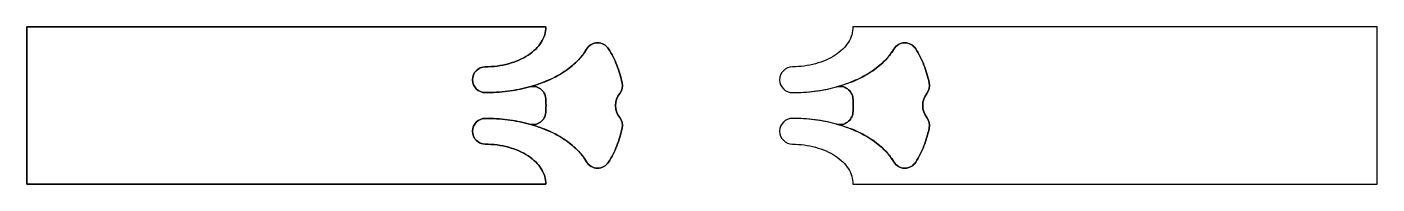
# Model space of a CAD drawing. Extents: x 433 to 863, y -20 to 30.
import ezdxf

# ---------------------------------------------------------------- set-up
doc = ezdxf.new("R2010")
doc.units = 0
doc.layers.add('1', color=7, linetype='CONTINUOUS')

# ---------------------------------------------------------------- blocks, each defined once
blk = doc.blocks.new('*M0')
at = {"layer": '1', "color": 7, "linetype": 'CONTINUOUS'}
for p, q in [((-214.678, 25, 16), (-49.678, 25, 16)), ((-214.678, -25, 16), (-214.678, 25, 16)), ((-214.678, 25, -16), (-214.678, 25, 16)), ((-214.678, 25, -16), (-214.678, -25, -16)), ((-49.678, 25, -16), (-214.678, 25, -16)), ((-49.678, 25, -16), (-49.678, 25, 16)), ((214.679, 25, 16), (48.001, 25, 16)), ((214.679, 25, -16), (48.001, 25, -16)), ((48.001, 25, -16), (48.001, 25, 16)), ((214.679, -25, 16), (214.679, 25, 16)), ((214.679, 25, -16), (214.679, 25, 16)), ((214.679, -25, -16), (214.679, 25, -16)), ((-36.699, 17.924, 16), (-36.699, 17.924)), ((-29.691, 18.02, 16), (-29.691, 18.02)), ((60.98, 17.924, 16), (60.98, 17.924)), ((67.989, 18.02, 16), (67.989, 18.02)), ((-68.922, 12.3, -16), (-68.922, 12.3, 16)), ((-68.922, 12.3, -16), (-68.922, 12.3, 16)), ((28.757, 12.3, 16), (28.757, 12.3, -16)), ((-73, 8.2, -16), (-73, 8.2, 16)), ((-54.86, 5.932, -16), (-54.86, 5.932)), ((-25.405, 7.182, 16), (-25.405, 7.182)), ((-25.321, 6.356, 16), (-25.321, 6.356)), ((24.679, 8.2, -16), (24.679, 8.2, 16)), ((42.819, 5.932, -16), (42.819, 5.932)), ((72.274, 7.182, 16), (72.274, 7.182)), ((72.358, 6.356, 16), (72.358, 6.356)), ((-68.904, 4.1, 16), (-68.904, 4.1, -16)), ((-49.683, 2.233, -16), (-49.683, 2.233)), ((-26.176, 3.85, 16), (-26.176, 3.85)), ((28.775, 4.1, 16), (28.775, 4.1, -16)), ((47.996, 2.233, -16), (47.996, 2.233)), ((71.503, 3.85, 16), (71.503, 3.85)), ((-68.904, -4.1, 16), (-68.904, -4.1, -16)), ((-49.683, -2.233, -16), (-49.683, -2.233)), ((-26.176, -3.85, 16), (-26.176, -3.85)), ((28.775, -4.1, 16), (28.775, -4.1, -16)), ((47.996, -2.233, -16), (47.996, -2.233)), ((71.503, -3.85, 16), (71.503, -3.85)), ((-73, -8.2, -16), (-73, -8.2, 16)), ((-54.86, -5.932, -16), (-54.86, -5.932)), ((-25.405, -7.182, 16), (-25.405, -7.182)), ((-25.321, -6.356, 16), (-25.321, -6.356)), ((24.679, -8.2, -16), (24.679, -8.2, 16)), ((42.819, -5.932, -16), (42.819, -5.932)), ((72.274, -7.182, 16), (72.274, -7.182)), ((72.358, -6.356, 16), (72.358, -6.356)), ((-68.922, -12.3, 16), (-68.922, -12.3, -16)), ((28.757, -12.3, 16), (28.757, -12.3, -16)), ((-36.699, -17.924, 16), (-36.699, -17.924)), ((-29.691, -18.02, 16), (-29.691, -18.02)), ((60.98, -17.924, 16), (60.98, -17.924)), ((67.989, -18.02, 16), (67.989, -18.02)), ((-49.678, -25, 16), (-214.678, -25, 16)), ((-214.678, -25, -16), (-214.678, -25, 16)), ((-214.678, -25, -16), (-49.678, -25, -16)), ((-49.678, -25, -16), (-49.678, -25, 16)), ((48.001, -25, 16), (214.679, -25, 16)), ((48.001, -25, -16), (48.001, -25, 16)), ((48.001, -25, -16), (214.679, -25, -16)), ((214.679, -25, -16), (214.679, -25, 16))]:
    blk.add_line(p, q, dxfattribs=at)
for points in [[(-49.678038, 25, -0.074209), (-50.034554, 22.541097), (-50.034554, 22.541097, -0.067603), (-51.120032, 20.17234), (-51.120032, 20.17234, -0.058009), (-52.8927, 17.984891), (-52.8927, 17.984891, -0.048895), (-55.284336, 16.062931), (-55.284336, 16.062931, -0.041767), (-58.202901, 14.480428), (-58.202901, 14.480428, -0.036801), (-61.536077, 13.298281), (-61.536076, 13.298281, -0.03373), (-65.155584, 12.561985), (-65.155584, 12.561985, -0.032276), (-68.922132, 12.299877)], [(-68.922132, 12.299877, 0.032276), (-65.155584, 12.561985), (-65.155584, 12.561985, 0.03373), (-61.536076, 13.298281), (-61.536076, 13.298281, 0.036801), (-58.2029, 14.480428), (-58.202901, 14.480428, 0.041767), (-55.284336, 16.062931), (-55.284336, 16.062931, 0.048895), (-52.8927, 17.984891), (-52.8927, 17.984891, 0.058009), (-51.120032, 20.17234), (-51.120032, 20.17234, 0.067603), (-50.034554, 22.541097), (-50.034554, 22.541097, 0.074209), (-49.678038, 25)], [(48.001342, 25, -0.074209), (47.644826, 22.541097), (47.644826, 22.541097, -0.067603), (46.559348, 20.17234), (46.559348, 20.17234, -0.058009), (44.78668, 17.984891), (44.78668, 17.984891, -0.048895), (42.395044, 16.062931), (42.395044, 16.062931, -0.041767), (39.476479, 14.480428), (39.476479, 14.480428, -0.036801), (36.143303, 13.298281), (36.143304, 13.298281, -0.03373), (32.523796, 12.561985), (32.523796, 12.561985, -0.032276), (28.757248, 12.299877)], [(48.001342, 25, -0.074209), (47.644826, 22.541097), (47.644826, 22.541097, -0.067603), (46.559348, 20.17234), (46.559348, 20.17234, -0.058009), (44.78668, 17.984891), (44.78668, 17.984891, -0.048895), (42.395044, 16.062931), (42.395044, 16.062931, -0.041767), (39.476479, 14.480428), (39.476479, 14.480428, -0.036801), (36.143303, 13.298281), (36.143304, 13.298281, -0.03373), (32.523796, 12.561985), (32.523796, 12.561985, -0.032276), (28.757248, 12.299877)], [(-68.904021, 4.100003, 0.031536), (-61.963395, 4.529182), (-61.963394, 4.529182, 0.03323), (-55.31064, 5.811122), (-55.310641, 5.811122, 0.036861), (-49.222513, 7.892492), (-49.222513, 7.892492, 0.042899), (-43.952283, 10.686708), (-43.952284, 10.686708, 0.051885), (-39.719195, 14.077528), (-39.719196, 14.077527, 0.063733), (-36.699348, 17.923891)], [(-36.699348, 17.923891, -0.062718), (-39.655091, 14.141752), (-39.65509, 14.141753, -0.05124), (-43.784444, 10.796734), (-43.784444, 10.796734, -0.042463), (-48.921602, 8.023148), (-48.921601, 8.023148, -0.036499), (-54.860289, 5.932365)], [(-25.404916, 7.181521, 0.043504), (-27.091704, 12.860587), (-27.091704, 12.860587, 0.045742), (-29.690703, 18.020243)], [(-29.690703, 18.020243, -0.045742), (-27.091704, 12.860587), (-27.091704, 12.860587, -0.043504), (-25.404916, 7.181521)], [(28.775359, 4.100003, 0.031536), (35.715985, 4.529182), (35.715986, 4.529182, 0.03323), (42.36874, 5.811122), (42.368739, 5.811122, 0.036861), (48.456867, 7.892492), (48.456867, 7.892492, 0.042899), (53.727097, 10.686708), (53.727097, 10.686708, 0.051885), (57.960184, 14.077527), (57.960184, 14.077527, 0.063733), (60.980033, 17.923891)], [(60.980033, 17.923891, -0.062718), (58.02429, 14.141753), (58.02429, 14.141753, -0.05124), (53.894936, 10.796734), (53.894936, 10.796734, -0.042463), (48.757778, 8.023148), (48.757779, 8.023148, -0.036499), (42.819091, 5.932365)], [(72.274464, 7.181521, 0.043504), (70.587676, 12.860587), (70.587676, 12.860587, 0.045742), (67.988677, 18.020243)], [(67.988677, 18.020243, -0.045742), (70.587676, 12.860587), (70.587676, 12.860587, -0.043504), (72.274464, 7.181521)], [(-54.860288, 5.932365, -0.034552), (-61.722576, 4.56005), (-61.722575, 4.56005, -0.032668), (-68.904018, 4.100003)], [(28.775359, 4.100003, 0.032668), (35.956803, 4.56005), (35.956804, 4.56005, 0.034552), (42.819092, 5.932365)], [(-49.68292, 2.233158, -0.015532), (-49.61356, 0), (-49.61356, 0, -0.015532), (-49.68292, -2.233159)], [(-49.68292, -2.233159, 0.015532), (-49.61356, 0), (-49.61356, 0, 0.015532), (-49.68292, 2.233158)], [(47.99646, -2.233159, 0.015532), (48.06582, 0), (48.06582, 0, 0.015532), (47.99646, 2.233158)], [(47.99646, 2.233158, -0.015532), (48.06582, 0), (48.06582, 0, -0.015532), (47.99646, -2.233159)], [(-36.69935, -17.923886, 0.063733), (-39.7192, -14.077522), (-39.719199, -14.077523, 0.051885), (-43.952288, -10.686705), (-43.952289, -10.686705, 0.042899), (-49.222518, -7.892491), (-49.222517, -7.892491, 0.036861), (-55.310644, -5.811121), (-55.310642, -5.811121, 0.03323), (-61.963395, -4.529182), (-61.963397, -4.529182, 0.031536), (-68.904023, -4.100003)], [(-68.904021, -4.100003, -0.032668), (-61.722575, -4.56005), (-61.722574, -4.56005, -0.034552), (-54.860284, -5.932366)], [(60.98003, -17.923886, 0.063733), (57.96018, -14.077522), (57.960181, -14.077523, 0.051885), (53.727092, -10.686705), (53.727091, -10.686705, 0.042899), (48.456862, -7.892491), (48.456863, -7.892491, 0.036861), (42.368736, -5.811121), (42.368738, -5.811121, 0.03323), (35.715985, -4.529182), (35.715983, -4.529182, 0.031536), (28.775357, -4.100003)], [(42.819096, -5.932366, 0.034552), (35.956806, -4.56005), (35.956805, -4.56005, 0.032668), (28.775359, -4.100003)], [(-54.860284, -5.932366, -0.036499), (-48.921599, -8.023149), (-48.921601, -8.023148, -0.042463), (-43.784444, -10.796733), (-43.784445, -10.796733, -0.05124), (-39.655093, -14.14175), (-39.655093, -14.14175, -0.062718), (-36.69935, -17.923886)], [(-29.690704, -18.020245, 0.045742), (-27.091704, -12.860587), (-27.091704, -12.860587, 0.043504), (-25.404915, -7.181518)], [(-25.404915, -7.181518, -0.043504), (-27.091704, -12.860587), (-27.091704, -12.860587, -0.045742), (-29.690704, -18.020245)], [(42.819096, -5.932366, -0.036499), (48.757781, -8.023149), (48.757779, -8.023148, -0.042463), (53.894936, -10.796733), (53.894935, -10.796733, -0.05124), (58.024287, -14.14175), (58.024287, -14.14175, -0.062718), (60.98003, -17.923886)], [(67.988676, -18.020245, 0.045742), (70.587676, -12.860587), (70.587676, -12.860587, 0.043504), (72.274465, -7.181518)], [(72.274465, -7.181518, -0.043504), (70.587676, -12.860587), (70.587676, -12.860587, -0.045742), (67.988676, -18.020245)], [(-68.922132, -12.299877, -0.032276), (-65.155584, -12.561985), (-65.155584, -12.561985, -0.03373), (-61.536076, -13.298281), (-61.536076, -13.298281, -0.036801), (-58.2029, -14.480428), (-58.202901, -14.480428, -0.041767), (-55.284336, -16.062931), (-55.284336, -16.062931, -0.048895), (-52.8927, -17.984891), (-52.8927, -17.984891, -0.058009), (-51.120032, -20.17234), (-51.120032, -20.17234, -0.067603), (-50.034554, -22.541097), (-50.034554, -22.541097, -0.074209), (-49.678038, -25)], [(-49.678038, -25, 0.074209), (-50.034554, -22.541097), (-50.034554, -22.541097, 0.067603), (-51.120032, -20.17234), (-51.120032, -20.17234, 0.058009), (-52.8927, -17.984891), (-52.8927, -17.984891, 0.048895), (-55.284336, -16.062931), (-55.284336, -16.062931, 0.041767), (-58.202901, -14.480428), (-58.202901, -14.480428, 0.036801), (-61.536077, -13.298281), (-61.536076, -13.298281, 0.03373), (-65.155584, -12.561985), (-65.155584, -12.561985, 0.032276), (-68.922132, -12.299877)], [(28.757248, -12.299877, -0.032276), (32.523796, -12.561985), (32.523796, -12.561985, -0.03373), (36.143304, -13.298281), (36.143304, -13.298281, -0.036801), (39.47648, -14.480428), (39.476479, -14.480428, -0.041767), (42.395044, -16.062931), (42.395044, -16.062931, -0.048895), (44.78668, -17.984891), (44.78668, -17.984891, -0.058009), (46.559348, -20.17234), (46.559348, -20.17234, -0.067603), (47.644826, -22.541097), (47.644826, -22.541097, -0.074209), (48.001342, -25)], [(28.757248, -12.299877, -0.032276), (32.523796, -12.561985), (32.523796, -12.561985, -0.03373), (36.143304, -13.298281), (36.143304, -13.298281, -0.036801), (39.47648, -14.480428), (39.476479, -14.480428, -0.041767), (42.395044, -16.062931), (42.395044, -16.062931, -0.048895), (44.78668, -17.984891), (44.78668, -17.984891, -0.058009), (46.559348, -20.17234), (46.559348, -20.17234, -0.067603), (47.644826, -22.541097), (47.644826, -22.541097, -0.074209), (48.001342, -25)]]:
    blk.add_lwpolyline(points, format="xyb", dxfattribs=at)
at = {"layer": '1', "color": 7, "linetype": 'CONTINUOUS', "extrusion": (0, 0, -1)}
for centre, radius, start, end in [((33.165776, 15.844498, -16), 4.1, 30.47544167, 147.94930278), ((-64.513604, 15.844498, -16), 4.1, 30.47544167, 147.94930278), ((68.900398, 8.2, 16), 4.1, 270.05061111, 89.69626667), ((53.775011, 1.978611), 4.1, 74.65076667, 176.44053611), ((29.421025, 6.356373, -16), 4.1, 168.38960556, 217.67557778), ((-43.904369, 1.978611, 16), 4.1, 74.65076667, 176.44053611), ((-68.258355, 6.356373, -16), 4.1, 168.38960556, 217.67557778), ((21.18959, 0), 6.3, 322.32442222, 37.67557778), ((-76.48979, 0), 6.3, 322.32442222, 37.67557778), ((68.900398, -8.2, 16), 4.1, 270.303725, 89.94936667), ((53.775011, -1.978611), 4.1, 183.55950556, 285.34919167), ((29.421025, -6.356373, -16), 4.1, 142.32442222, 191.61035556), ((-43.904369, -1.978611, 16), 4.1, 183.55950556, 285.34919167), ((-68.258355, -6.356373, -16), 4.1, 142.32442222, 191.61035278), ((33.165776, -15.844498, -16), 4.1, 212.05073611, 329.52463611), ((-64.513604, -15.844498, -16), 4.1, 212.05073611, 329.52463611)]:
    blk.add_arc(centre, radius, start, end, dxfattribs=at)
at = {"layer": '1', "color": 7, "linetype": 'CONTINUOUS'}
for centre, radius, start, end in [((-33.165776, 15.844498), 4.1, 32.05069722, 149.52455833), ((64.513604, 15.844498), 4.1, 32.05069722, 149.52455833), ((-68.900398, 8.2, 16), 4.1, 90.30373333, 269.94938889), ((28.778982, 8.2, 16), 4.1, 90.30373333, 269.94938889), ((28.778982, 8.2, -16), 4.1, 90.30373333, 269.94938889), ((-53.775011, 1.978611, -16), 4.1, 3.55946389, 105.34923333), ((-29.421025, 6.356373), 4.1, 322.32442222, 11.61039444), ((43.904369, 1.978611), 4.1, 3.55946389, 105.34923333), ((68.258355, 6.356373), 4.1, 322.32442222, 11.61039444), ((-21.18959, 0, 16), 6.3, 142.32442222, 217.67557778), ((76.48979, 0, 16), 6.3, 142.32442222, 217.67557778), ((-68.900398, -8.2, 16), 4.1, 90.05063333, 269.696275), ((-53.775011, -1.978611, -16), 4.1, 254.65080833, 356.44049444), ((-29.421025, -6.356373), 4.1, 348.38964444, 37.67557778), ((28.778982, -8.2, 16), 4.1, 90.05063333, 269.696275), ((28.778982, -8.2, -16), 4.1, 90.05063333, 269.696275), ((43.904369, -1.978611), 4.1, 254.65080833, 356.44049444), ((68.258355, -6.356373), 4.1, 348.38964722, 37.67557778), ((-33.165776, -15.844498), 4.1, 210.47536389, 327.94926389), ((64.513604, -15.844498), 4.1, 210.47536389, 327.94926389)]:
    blk.add_arc(centre, radius, start, end, dxfattribs=at)

msp = doc.modelspace()

# ---------------------------------------------------------------- block references
at = {"layer": '1', "color": 7, "linetype": 'CONTINUOUS'}
msp.add_blockref('*M0', (648.13, 5, -50), dxfattribs=at)

doc.saveas('drawing.dxf')
